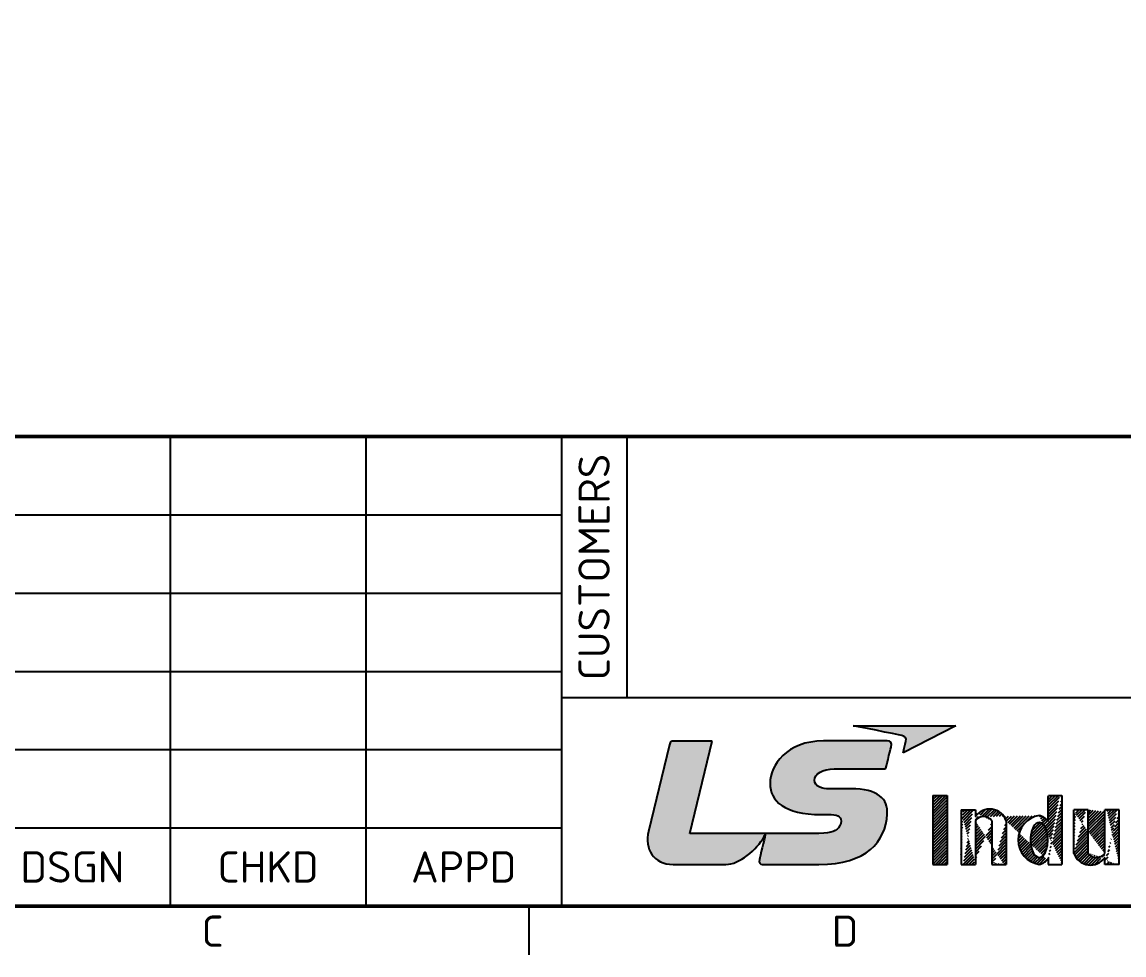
# Model space of a CAD drawing. Header units: millimetres. Extents: x 0 to 556, y 1 to 306.
# Drawn here: x 122.6 to 207.1, y 2.8 to 74.3 of the extents above; entities that cross this region are included whole.
import ezdxf
from ezdxf.enums import TextEntityAlignment as Align

# ---------------------------------------------------------------- set-up
doc = ezdxf.new("R2010")
doc.units = ezdxf.units.MM
for name, color, linetype in [('LSIS LOGO', 7, 'Continuous'), ('Sheet Line', 3, 'Continuous'), ('Sheet Text', 2, 'Continuous'), ('SYMS', 7, 'Continuous')]:
    doc.layers.add(name, color=color, linetype=linetype)
doc.layers.add('Sheet Out Line', color=2, linetype='Continuous', lineweight=50)
doc.styles.add('WD_IEC', font='ISOCP2.shx', dxfattribs={"width": 1.1, "height": 2.4, "bigfont": 'whgtxt.shx'})
pattern_1 = [(45, (-164, -6.5), (-0.1122532, 0.1122532), [])]

# ---------------------------------------------------------------- blocks, each defined once
blk = doc.blocks.new('LSLOGO')
at = {"linetype": 'Continuous'}
h = blk.add_hatch(color=1, dxfattribs=at)
edge = h.paths.add_edge_path()
edge.add_spline(control_points=[(22.375, 13.834), (22.375, 13.834), (30.245, 13.834), (30.245, 13.834), (30.245, 13.834), (26.198, 11.756), (26.198, 11.756), (26.198, 11.756), (26.36, 12.436), (26.408, 12.64), (26.46, 12.856), (26.391, 13.015), (26.088, 13.079), (25.786, 13.139), (22.375, 13.834), (22.375, 13.834)], knot_values=[0, 0, 0, 0, 0.2, 0.2, 0.2, 0.4, 0.4, 0.4, 0.6, 0.6, 0.6, 0.8, 0.8, 0.8, 1, 1, 1, 1], degree=3, periodic=0)
h = blk.add_hatch(color=5, dxfattribs=at)
edge = h.paths.add_edge_path()
edge.add_spline(control_points=[(20.472, 7.015), (21.093, 7.015), (21.438, 6.929), (21.446, 6.515), (21.451, 6.287), (21.295, 6.022), (21.129, 5.89), (20.749, 5.597), (20.414, 5.565), (18.634, 5.565), (18.634, 5.565), (9.845, 5.565), (9.845, 5.565), (9.845, 5.565), (11.543, 12.655), (11.543, 12.655), (11.543, 12.655), (8.609, 12.655), (8.609, 12.655), (8.411, 12.655), (8.336, 12.6), (8.277, 12.365), (8.277, 12.365), (6.668, 5.722), (6.668, 5.722), (6.365, 4.401), (7.047, 3.193), (8.569, 3.193), (10.091, 3.193), (11.307, 3.193), (12.601, 3.193), (13.621, 3.193), (14.986, 4.306), (15.541, 5.335), (15.571, 5.393), (15.591, 5.43), (15.614, 5.475), (15.614, 5.475), (15.614, 5.475), (15.614, 5.475), (15.614, 5.475), (15.624, 5.492), (15.63, 5.471), (15.63, 5.471), (15.63, 5.471), (15.63, 5.471), (15.541, 5.099), (15.232, 3.791), (15.182, 3.578), (15.118, 3.298), (15.263, 3.193), (15.397, 3.193), (15.397, 3.193), (18.685, 3.193), (19.734, 3.193), (23.409, 3.193), (24.849, 4.945), (24.975, 7.044), (25.046, 8.223), (24.295, 8.988), (22.184, 8.988), (22.184, 8.988), (21.139, 8.988), (20.56, 8.988), (19.985, 8.988), (19.394, 9.179), (19.394, 9.647), (19.394, 10.116), (20.036, 10.522), (20.906, 10.522), (20.906, 10.522), (24.857, 10.522), (24.857, 10.522), (24.857, 10.522), (25.203, 11.905), (25.27, 12.195), (25.357, 12.559), (25.245, 12.666), (24.979, 12.666), (24.979, 12.666), (20.099, 12.666), (20.099, 12.666), (17.263, 12.666), (15.992, 10.769), (15.992, 9.415), (15.992, 8.061), (17.084, 7.019), (19.896, 7.019), (19.896, 7.019), (20.472, 7.015), (20.472, 7.015)], knot_values=[0, 0, 0, 0, 0.033333, 0.033333, 0.033333, 0.066667, 0.066667, 0.066667, 0.1, 0.1, 0.1, 0.133333, 0.133333, 0.133333, 0.166667, 0.166667, 0.166667, 0.2, 0.2, 0.2, 0.233333, 0.233333, 0.233333, 0.266667, 0.266667, 0.266667, 0.3, 0.3, 0.3, 0.333333, 0.333333, 0.333333, 0.366667, 0.366667, 0.366667, 0.4, 0.4, 0.4, 0.433333, 0.433333, 0.433333, 0.466667, 0.466667, 0.466667, 0.5, 0.5, 0.5, 0.533333, 0.533333, 0.533333, 0.566667, 0.566667, 0.566667, 0.6, 0.6, 0.6, 0.633333, 0.633333, 0.633333, 0.666667, 0.666667, 0.666667, 0.7, 0.7, 0.7, 0.733333, 0.733333, 0.733333, 0.766667, 0.766667, 0.766667, 0.8, 0.8, 0.8, 0.833333, 0.833333, 0.833333, 0.866667, 0.866667, 0.866667, 0.9, 0.9, 0.9, 0.933333, 0.933333, 0.933333, 0.966667, 0.966667, 0.966667, 1, 1, 1, 1], degree=3, periodic=0)
h = blk.add_hatch(dxfattribs=at)
h.set_pattern_fill('ANSI31', color=256, scale=0.05, style=0)
h.set_pattern_definition(pattern_1)
h.paths.add_polyline_path([(37.289, 4.924), (37.295, 5.068), (37.289, 5.212), (37.278, 5.355), (37.257, 5.497), (37.228, 5.638), (37.19, 5.776), (37.143, 5.912), (37.082, 6.042), (37.006, 6.164), (36.912, 6.273), (36.798, 6.359), (36.661, 6.399), (36.52, 6.385), (36.394, 6.319), (36.288, 6.222), (36.205, 6.104), (36.138, 5.977), (36.083, 5.845), (36.039, 5.708), (36.005, 5.568), (35.981, 5.426), (35.967, 5.283), (35.959, 5.14), (35.959, 4.996), (35.967, 4.853), (35.981, 4.709), (36.005, 4.567), (36.039, 4.428), (36.083, 4.29), (36.138, 4.157), (36.205, 4.031), (36.288, 3.914), (36.394, 3.817), (36.52, 3.749), (36.661, 3.735), (36.798, 3.776), (36.912, 3.863), (37.006, 3.972), (37.082, 4.093), (37.143, 4.224), (37.19, 4.359), (37.228, 4.498), (37.257, 4.639), (37.278, 4.781)], flags=16)
edge = h.paths.add_edge_path()
edge.add_line((34.109, 3.341), (34.109, 3.196))
edge.add_line((34.109, 3.487), (34.109, 3.341))
edge.add_line((34.109, 3.632), (34.109, 3.487))
edge.add_line((34.109, 3.779), (34.109, 3.632))
edge.add_line((34.109, 3.924), (34.109, 3.779))
edge.add_line((34.109, 4.07), (34.109, 3.924))
edge.add_line((34.109, 4.215), (34.109, 4.07))
edge.add_line((34.109, 4.36), (34.109, 4.215))
edge.add_line((34.109, 4.506), (34.109, 4.36))
edge.add_line((34.109, 4.651), (34.109, 4.506))
edge.add_line((34.109, 4.798), (34.109, 4.651))
edge.add_line((34.109, 4.943), (34.109, 4.798))
edge.add_line((34.109, 5.089), (34.109, 4.943))
edge.add_line((34.109, 5.234), (34.109, 5.089))
edge.add_line((34.109, 5.38), (34.109, 5.234))
edge.add_line((34.109, 5.525), (34.109, 5.38))
edge.add_line((34.109, 5.672), (34.109, 5.525))
edge.add_line((34.109, 5.817), (34.109, 5.672))
edge.add_line((34.109, 5.963), (34.109, 5.817))
edge.add_line((34.109, 6.108), (34.109, 5.963))
edge.add_line((34.109, 6.255), (34.109, 6.108))
edge.add_line((34.109, 6.399), (34.109, 6.255))
edge.add_line((34.109, 6.544), (34.109, 6.399))
edge.add_line((33.002, 3.341), (33.002, 3.196))
edge.add_line((33.002, 3.487), (33.002, 3.341))
edge.add_line((33.002, 3.632), (33.002, 3.487))
edge.add_line((33.002, 3.779), (33.002, 3.632))
edge.add_line((33.002, 3.924), (33.002, 3.779))
edge.add_line((33.002, 4.07), (33.002, 3.924))
edge.add_line((33.002, 4.215), (33.002, 4.07))
edge.add_line((33.002, 4.36), (33.002, 4.215))
edge.add_line((33.002, 4.506), (33.002, 4.36))
edge.add_line((33.002, 4.651), (33.002, 4.506))
edge.add_line((33.002, 4.798), (33.002, 4.651))
edge.add_line((33.002, 4.943), (33.002, 4.798))
edge.add_line((33.002, 5.089), (33.002, 4.943))
edge.add_line((33.002, 5.234), (33.002, 5.089))
edge.add_line((33.002, 5.38), (33.002, 5.234))
edge.add_line((33.002, 5.525), (33.002, 5.38))
edge.add_line((33.002, 5.672), (33.002, 5.525))
edge.add_line((33.002, 5.817), (33.002, 5.672))
edge.add_line((33.002, 5.963), (33.002, 5.817))
edge.add_line((33.002, 6.108), (33.002, 5.963))
edge.add_line((33.002, 6.255), (33.002, 6.108))
edge.add_line((33.002, 6.399), (33.002, 6.255))
edge.add_line((33.002, 6.544), (33.002, 6.399))
edge.add_line((31.58, 3.196), (31.738, 3.196))
edge.add_line((31.423, 3.196), (31.58, 3.196))
edge.add_line((31.265, 3.196), (31.423, 3.196))
edge.add_line((31.107, 3.196), (31.265, 3.196))
edge.add_line((30.95, 3.196), (31.107, 3.196))
edge.add_line((30.793, 3.196), (30.95, 3.196))
edge.add_line((30.636, 3.196), (30.793, 3.196))
edge.add_line((31.58, 7.388), (31.738, 7.388))
edge.add_line((31.423, 7.388), (31.58, 7.388))
edge.add_line((31.265, 7.388), (31.423, 7.388))
edge.add_line((31.107, 7.388), (31.265, 7.388))
edge.add_line((30.95, 7.388), (31.107, 7.388))
edge.add_line((30.793, 7.388), (30.95, 7.388))
edge.add_line((30.636, 7.388), (30.793, 7.388))
edge.add_line((30.636, 3.34), (30.636, 3.196))
edge.add_line((30.636, 3.485), (30.636, 3.34))
edge.add_line((30.636, 3.63), (30.636, 3.485))
edge.add_line((30.636, 3.775), (30.636, 3.63))
edge.add_line((30.636, 3.918), (30.636, 3.775))
edge.add_line((30.636, 4.063), (30.636, 3.918))
edge.add_line((30.636, 4.208), (30.636, 4.063))
edge.add_line((30.636, 4.352), (30.636, 4.208))
edge.add_line((30.636, 4.497), (30.636, 4.352))
edge.add_line((30.636, 4.642), (30.636, 4.497))
edge.add_line((30.636, 4.785), (30.636, 4.642))
edge.add_line((30.636, 4.93), (30.636, 4.785))
edge.add_line((30.636, 5.075), (30.636, 4.93))
edge.add_line((30.636, 5.219), (30.636, 5.075))
edge.add_line((30.636, 5.364), (30.636, 5.219))
edge.add_line((30.636, 5.509), (30.636, 5.364))
edge.add_line((30.636, 5.654), (30.636, 5.509))
edge.add_line((30.636, 5.797), (30.636, 5.654))
edge.add_line((30.636, 5.942), (30.636, 5.797))
edge.add_line((30.636, 6.087), (30.636, 5.942))
edge.add_line((30.636, 6.231), (30.636, 6.087))
edge.add_line((30.636, 6.376), (30.636, 6.231))
edge.add_line((30.636, 6.521), (30.636, 6.376))
edge.add_line((30.636, 6.665), (30.636, 6.521))
edge.add_line((30.636, 6.809), (30.636, 6.665))
edge.add_line((30.636, 6.954), (30.636, 6.809))
edge.add_line((30.636, 7.099), (30.636, 6.954))
edge.add_line((30.636, 7.243), (30.636, 7.099))
edge.add_line((30.636, 7.388), (30.636, 7.243))
edge.add_line((31.738, 3.341), (31.738, 3.196))
edge.add_line((31.738, 3.487), (31.738, 3.341))
edge.add_line((31.738, 3.632), (31.738, 3.487))
edge.add_line((31.738, 3.779), (31.738, 3.632))
edge.add_line((31.738, 3.924), (31.738, 3.779))
edge.add_line((31.738, 4.07), (31.738, 3.924))
edge.add_line((31.738, 4.215), (31.738, 4.07))
edge.add_line((31.738, 4.36), (31.738, 4.215))
edge.add_line((31.738, 4.506), (31.738, 4.36))
edge.add_line((31.738, 4.651), (31.738, 4.506))
edge.add_line((31.738, 4.798), (31.738, 4.651))
edge.add_line((31.738, 4.943), (31.738, 4.798))
edge.add_line((31.738, 5.089), (31.738, 4.943))
edge.add_line((31.738, 5.234), (31.738, 5.089))
edge.add_line((31.738, 5.38), (31.738, 5.234))
edge.add_line((31.738, 5.525), (31.738, 5.38))
edge.add_line((31.738, 5.672), (31.738, 5.525))
edge.add_line((31.738, 5.817), (31.738, 5.672))
edge.add_line((31.738, 5.963), (31.738, 5.817))
edge.add_line((31.738, 6.108), (31.738, 5.963))
edge.add_line((31.738, 6.255), (31.738, 6.108))
edge.add_line((31.738, 6.399), (31.738, 6.255))
edge.add_line((31.738, 6.544), (31.738, 6.399))
edge.add_line((31.738, 7.034), (31.738, 6.858))
edge.add_line((31.738, 7.212), (31.738, 7.034))
edge.add_line((31.738, 7.388), (31.738, 7.212))
edge.add_arc((32.37, 6.084), 0.782, 36.13342, 143.86611)
edge.add_line((33.95, 3.196), (34.109, 3.196))
edge.add_line((33.793, 3.196), (33.95, 3.196))
edge.add_line((33.635, 3.196), (33.793, 3.196))
edge.add_line((33.476, 3.196), (33.635, 3.196))
edge.add_line((33.318, 3.196), (33.476, 3.196))
edge.add_line((33.159, 3.196), (33.318, 3.196))
edge.add_line((33.002, 3.196), (33.159, 3.196))
edge.add_arc((32.843, 6.093), 1.344, 19.65616, 145.30656)
edge.add_arc((36.915, 5.068), 1.894, 98.79709, 261.20291)
edge.add_line((38.212, 3.196), (38.36, 3.196))
edge.add_line((38.064, 3.196), (38.212, 3.196))
edge.add_line((37.917, 3.196), (38.064, 3.196))
edge.add_line((37.769, 3.196), (37.917, 3.196))
edge.add_line((37.621, 3.196), (37.769, 3.196))
edge.add_line((37.473, 3.196), (37.621, 3.196))
edge.add_line((37.325, 3.196), (37.473, 3.196))
edge.add_arc((36.442, 4.232), 1.052, 280.05994, 327.07159)
edge.add_line((38.215, 8.491), (38.36, 8.491))
edge.add_line((38.069, 8.491), (38.215, 8.491))
edge.add_line((37.924, 8.491), (38.069, 8.491))
edge.add_line((37.779, 8.491), (37.924, 8.491))
edge.add_line((37.634, 8.491), (37.779, 8.491))
edge.add_line((37.489, 8.491), (37.634, 8.491))
edge.add_line((37.342, 8.491), (37.489, 8.491))
edge.add_line((37.325, 8.363), (37.342, 8.491))
edge.add_line((37.325, 8.218), (37.325, 8.363))
edge.add_line((37.325, 8.073), (37.325, 8.218))
edge.add_line((37.325, 7.928), (37.325, 8.073))
edge.add_line((37.325, 7.783), (37.325, 7.928))
edge.add_line((37.325, 7.637), (37.325, 7.783))
edge.add_line((37.325, 7.492), (37.325, 7.637))
edge.add_line((37.325, 7.347), (37.325, 7.492))
edge.add_line((37.325, 7.202), (37.325, 7.347))
edge.add_line((37.325, 7.057), (37.325, 7.202))
edge.add_line((37.325, 6.91), (37.325, 7.057))
edge.add_line((37.325, 6.765), (37.325, 6.91))
edge.add_line((37.325, 6.62), (37.325, 6.765))
edge.add_line((37.325, 6.475), (37.325, 6.62))
edge.add_arc((36.442, 5.903), 1.052, 32.92818, 79.93982)
edge.add_line((38.36, 3.338), (38.36, 3.196))
edge.add_line((38.36, 3.482), (38.36, 3.338))
edge.add_line((38.36, 3.625), (38.36, 3.482))
edge.add_line((38.36, 3.768), (38.36, 3.625))
edge.add_line((38.36, 3.911), (38.36, 3.768))
edge.add_line((38.36, 4.055), (38.36, 3.911))
edge.add_line((38.36, 4.197), (38.36, 4.055))
edge.add_line((38.36, 4.34), (38.36, 4.197))
edge.add_line((38.36, 4.484), (38.36, 4.34))
edge.add_line((38.36, 4.627), (38.36, 4.484))
edge.add_line((38.36, 4.77), (38.36, 4.627))
edge.add_line((38.36, 4.913), (38.36, 4.77))
edge.add_line((38.36, 5.055), (38.36, 4.913))
edge.add_line((38.36, 5.199), (38.36, 5.055))
edge.add_line((38.36, 5.342), (38.36, 5.199))
edge.add_line((38.36, 5.486), (38.36, 5.342))
edge.add_line((38.36, 5.628), (38.36, 5.486))
edge.add_line((38.36, 5.772), (38.36, 5.628))
edge.add_line((38.36, 5.914), (38.36, 5.772))
edge.add_line((38.36, 6.057), (38.36, 5.914))
edge.add_line((38.36, 6.201), (38.36, 6.057))
edge.add_line((38.36, 6.345), (38.36, 6.201))
edge.add_line((38.36, 6.487), (38.36, 6.345))
edge.add_line((38.36, 6.63), (38.36, 6.487))
edge.add_line((38.36, 6.774), (38.36, 6.63))
edge.add_line((38.36, 6.916), (38.36, 6.774))
edge.add_line((38.36, 7.06), (38.36, 6.916))
edge.add_line((38.36, 7.203), (38.36, 7.06))
edge.add_line((38.36, 7.345), (38.36, 7.203))
edge.add_line((38.36, 7.489), (38.36, 7.345))
edge.add_line((38.36, 7.632), (38.36, 7.489))
edge.add_line((38.36, 7.775), (38.36, 7.632))
edge.add_line((38.36, 7.918), (38.36, 7.775))
edge.add_line((38.36, 8.062), (38.36, 7.918))
edge.add_line((38.36, 8.204), (38.36, 8.062))
edge.add_line((38.36, 8.347), (38.36, 8.204))
edge.add_line((38.36, 8.491), (38.36, 8.347))
edge.add_line((37.325, 3.351), (37.325, 3.196))
edge.add_line((37.325, 3.504), (37.325, 3.351))
edge.add_line((37.325, 3.659), (37.325, 3.504))
h = blk.add_hatch(dxfattribs=at)
h.set_pattern_fill('ANSI31', color=256, scale=0.05, style=0)
h.set_pattern_definition(pattern_1)
edge = h.paths.add_edge_path()
edge.add_line((40.397, 7.243), (40.397, 7.388))
edge.add_line((40.397, 7.096), (40.397, 7.243))
edge.add_line((40.397, 6.951), (40.397, 7.096))
edge.add_line((40.397, 6.805), (40.397, 6.951))
edge.add_line((40.397, 6.66), (40.397, 6.805))
edge.add_line((40.397, 6.513), (40.397, 6.66))
edge.add_line((40.397, 6.369), (40.397, 6.513))
edge.add_line((40.397, 6.222), (40.397, 6.369))
edge.add_line((40.397, 6.077), (40.397, 6.222))
edge.add_line((40.397, 5.931), (40.397, 6.077))
edge.add_line((40.397, 5.786), (40.397, 5.931))
edge.add_line((40.397, 5.639), (40.397, 5.786))
edge.add_line((40.397, 5.494), (40.397, 5.639))
edge.add_line((40.397, 5.348), (40.397, 5.494))
edge.add_line((40.397, 5.203), (40.397, 5.348))
edge.add_line((40.397, 5.058), (40.397, 5.203))
edge.add_line((40.397, 4.912), (40.397, 5.058))
edge.add_line((40.397, 4.765), (40.397, 4.912))
edge.add_line((40.397, 4.62), (40.397, 4.765))
edge.add_line((40.397, 4.475), (40.397, 4.62))
edge.add_line((40.397, 4.329), (40.397, 4.475))
edge.add_line((40.397, 4.184), (40.397, 4.329))
edge.add_line((40.397, 4.038), (40.397, 4.184))
edge.add_line((41.659, 7.243), (41.659, 7.388))
edge.add_line((41.659, 7.096), (41.659, 7.243))
edge.add_line((41.659, 6.951), (41.659, 7.096))
edge.add_line((41.659, 6.805), (41.659, 6.951))
edge.add_line((41.659, 6.66), (41.659, 6.805))
edge.add_line((41.659, 6.513), (41.659, 6.66))
edge.add_line((41.659, 6.369), (41.659, 6.513))
edge.add_line((41.659, 6.222), (41.659, 6.369))
edge.add_line((41.659, 6.077), (41.659, 6.222))
edge.add_line((41.659, 5.931), (41.659, 6.077))
edge.add_line((41.659, 5.786), (41.659, 5.931))
edge.add_line((41.659, 5.639), (41.659, 5.786))
edge.add_line((41.659, 5.494), (41.659, 5.639))
edge.add_line((41.659, 5.348), (41.659, 5.494))
edge.add_line((41.659, 5.203), (41.659, 5.348))
edge.add_line((41.659, 5.058), (41.659, 5.203))
edge.add_line((41.659, 4.912), (41.659, 5.058))
edge.add_line((41.659, 4.765), (41.659, 4.912))
edge.add_line((41.659, 4.62), (41.659, 4.765))
edge.add_line((41.659, 4.475), (41.659, 4.62))
edge.add_line((41.659, 4.329), (41.659, 4.475))
edge.add_line((41.659, 4.184), (41.659, 4.329))
edge.add_line((41.659, 4.038), (41.659, 4.184))
edge.add_line((41.659, 3.549), (41.659, 3.725))
edge.add_line((41.659, 3.372), (41.659, 3.549))
edge.add_line((41.659, 3.196), (41.659, 3.372))
edge.add_line((42.763, 7.243), (42.763, 7.388))
edge.add_line((42.763, 7.099), (42.763, 7.243))
edge.add_line((42.763, 6.954), (42.763, 7.099))
edge.add_line((42.763, 6.809), (42.763, 6.954))
edge.add_line((42.763, 6.665), (42.763, 6.809))
edge.add_line((42.763, 6.521), (42.763, 6.665))
edge.add_line((42.763, 6.376), (42.763, 6.521))
edge.add_line((42.763, 6.231), (42.763, 6.376))
edge.add_line((42.763, 6.087), (42.763, 6.231))
edge.add_line((42.763, 5.942), (42.763, 6.087))
edge.add_line((42.763, 5.797), (42.763, 5.942))
edge.add_line((42.763, 5.654), (42.763, 5.797))
edge.add_line((42.763, 5.509), (42.763, 5.654))
edge.add_line((42.763, 5.364), (42.763, 5.509))
edge.add_line((42.763, 5.219), (42.763, 5.364))
edge.add_line((42.763, 5.075), (42.763, 5.219))
edge.add_line((42.763, 4.93), (42.763, 5.075))
edge.add_line((42.763, 4.785), (42.763, 4.93))
edge.add_line((42.763, 4.642), (42.763, 4.785))
edge.add_line((42.763, 4.497), (42.763, 4.642))
edge.add_line((42.763, 4.352), (42.763, 4.497))
edge.add_line((42.763, 4.208), (42.763, 4.352))
edge.add_line((42.763, 4.063), (42.763, 4.208))
edge.add_line((42.763, 3.918), (42.763, 4.063))
edge.add_line((42.763, 3.775), (42.763, 3.918))
edge.add_line((42.763, 3.63), (42.763, 3.775))
edge.add_line((42.763, 3.485), (42.763, 3.63))
edge.add_line((42.763, 3.34), (42.763, 3.485))
edge.add_line((42.763, 3.196), (42.763, 3.34))
edge.add_line((41.817, 7.388), (41.659, 7.388))
edge.add_line((41.974, 7.388), (41.817, 7.388))
edge.add_line((42.132, 7.388), (41.974, 7.388))
edge.add_line((42.29, 7.388), (42.132, 7.388))
edge.add_line((42.447, 7.388), (42.29, 7.388))
edge.add_line((42.605, 7.388), (42.447, 7.388))
edge.add_line((42.763, 7.388), (42.605, 7.388))
edge.add_line((41.817, 3.196), (41.659, 3.196))
edge.add_line((41.974, 3.196), (41.817, 3.196))
edge.add_line((42.132, 3.196), (41.974, 3.196))
edge.add_line((42.29, 3.196), (42.132, 3.196))
edge.add_line((42.447, 3.196), (42.29, 3.196))
edge.add_line((42.605, 3.196), (42.447, 3.196))
edge.add_line((42.763, 3.196), (42.605, 3.196))
edge.add_arc((41.028, 4.499), 0.782, 216.13343, 323.86612)
edge.add_line((39.289, 7.243), (39.289, 7.388))
edge.add_line((39.289, 7.096), (39.289, 7.243))
edge.add_line((39.289, 6.951), (39.289, 7.096))
edge.add_line((39.289, 6.805), (39.289, 6.951))
edge.add_line((39.289, 6.66), (39.289, 6.805))
edge.add_line((39.289, 6.513), (39.289, 6.66))
edge.add_line((39.289, 6.369), (39.289, 6.513))
edge.add_line((39.289, 6.222), (39.289, 6.369))
edge.add_line((39.289, 6.077), (39.289, 6.222))
edge.add_line((39.289, 5.931), (39.289, 6.077))
edge.add_line((39.289, 5.786), (39.289, 5.931))
edge.add_line((39.289, 5.639), (39.289, 5.786))
edge.add_line((39.289, 5.494), (39.289, 5.639))
edge.add_line((39.289, 5.348), (39.289, 5.494))
edge.add_line((39.289, 5.203), (39.289, 5.348))
edge.add_line((39.289, 5.058), (39.289, 5.203))
edge.add_line((39.289, 4.912), (39.289, 5.058))
edge.add_line((39.289, 4.765), (39.289, 4.912))
edge.add_line((39.289, 4.62), (39.289, 4.765))
edge.add_line((39.289, 4.475), (39.289, 4.62))
edge.add_line((39.289, 4.329), (39.289, 4.475))
edge.add_line((39.289, 4.184), (39.289, 4.329))
edge.add_line((39.289, 4.038), (39.289, 4.184))
edge.add_line((39.448, 7.388), (39.289, 7.388))
edge.add_line((39.606, 7.388), (39.448, 7.388))
edge.add_line((39.763, 7.388), (39.606, 7.388))
edge.add_line((39.921, 7.388), (39.763, 7.388))
edge.add_line((40.08, 7.388), (39.921, 7.388))
edge.add_line((40.238, 7.388), (40.08, 7.388))
edge.add_line((40.397, 7.388), (40.238, 7.388))
edge.add_arc((40.555, 4.49), 1.344, 199.65623, 325.30663)
for p, q in [((28.47, 8.385), (28.576, 8.491)), ((28.47, 8.161), (28.8, 8.491)), ((28.47, 7.936), (29.025, 8.491)), ((28.47, 7.712), (29.249, 8.491)), ((28.47, 7.487), (29.474, 8.491)), ((28.47, 7.263), (29.572, 8.365)), ((28.47, 7.038), (29.572, 8.14)), ((28.47, 6.814), (29.572, 7.916)), ((28.47, 6.589), (29.572, 7.691)), ((28.47, 6.365), (29.572, 7.467)), ((28.47, 6.14), (29.572, 7.242)), ((28.47, 5.916), (29.572, 7.018)), ((28.47, 5.691), (29.572, 6.793)), ((39.448, 7.388), (39.289, 7.388)), ((39.289, 7.243), (39.289, 7.388)), ((39.289, 7.096), (39.289, 7.243)), ((39.289, 6.951), (39.289, 7.096)), ((39.289, 6.805), (39.289, 6.951)), ((39.289, 6.66), (39.289, 6.805)), ((39.606, 7.388), (39.448, 7.388)), ((39.763, 7.388), (39.606, 7.388)), ((39.921, 7.388), (39.763, 7.388)), ((40.08, 7.388), (39.921, 7.388)), ((40.238, 7.388), (40.08, 7.388)), ((40.397, 7.388), (40.238, 7.388)), ((40.397, 7.243), (40.397, 7.388)), ((40.397, 7.096), (40.397, 7.243)), ((40.397, 6.951), (40.397, 7.096)), ((40.397, 6.805), (40.397, 6.951)), ((40.397, 6.66), (40.397, 6.805)), ((41.817, 7.388), (41.659, 7.388)), ((41.659, 7.243), (41.659, 7.388)), ((41.659, 7.096), (41.659, 7.243)), ((41.659, 6.951), (41.659, 7.096)), ((41.659, 6.805), (41.659, 6.951)), ((41.659, 6.66), (41.659, 6.805)), ((41.974, 7.388), (41.817, 7.388)), ((42.132, 7.388), (41.974, 7.388)), ((42.29, 7.388), (42.132, 7.388)), ((42.447, 7.388), (42.29, 7.388)), ((42.605, 7.388), (42.447, 7.388)), ((42.763, 7.388), (42.605, 7.388)), ((42.763, 7.243), (42.763, 7.388)), ((42.763, 7.099), (42.763, 7.243)), ((42.763, 6.954), (42.763, 7.099)), ((42.763, 6.809), (42.763, 6.954)), ((42.763, 6.665), (42.763, 6.809)), ((28.47, 5.467), (29.572, 6.569)), ((28.47, 5.242), (29.572, 6.344)), ((28.47, 5.018), (29.572, 6.12)), ((39.289, 6.513), (39.289, 6.66)), ((39.289, 6.369), (39.289, 6.513)), ((39.289, 6.222), (39.289, 6.369)), ((39.289, 6.077), (39.289, 6.222)), ((39.289, 5.931), (39.289, 6.077)), ((39.289, 5.786), (39.289, 5.931)), ((40.397, 6.513), (40.397, 6.66)), ((40.397, 6.369), (40.397, 6.513)), ((40.397, 6.222), (40.397, 6.369)), ((40.397, 6.077), (40.397, 6.222)), ((40.397, 5.931), (40.397, 6.077)), ((40.397, 5.786), (40.397, 5.931)), ((41.659, 6.513), (41.659, 6.66)), ((41.659, 6.369), (41.659, 6.513)), ((41.659, 6.222), (41.659, 6.369)), ((41.659, 6.077), (41.659, 6.222)), ((41.659, 5.931), (41.659, 6.077)), ((41.659, 5.786), (41.659, 5.931)), ((42.763, 6.521), (42.763, 6.665)), ((42.763, 6.376), (42.763, 6.521)), ((42.763, 6.231), (42.763, 6.376)), ((42.763, 6.087), (42.763, 6.231)), ((42.763, 5.942), (42.763, 6.087)), ((42.763, 5.797), (42.763, 5.942)), ((28.47, 4.793), (29.572, 5.895)), ((28.47, 4.569), (29.572, 5.671)), ((28.47, 4.344), (29.572, 5.446)), ((28.47, 4.12), (29.572, 5.222)), ((39.289, 5.639), (39.289, 5.786)), ((39.289, 5.494), (39.289, 5.639)), ((39.289, 5.348), (39.289, 5.494)), ((39.289, 5.203), (39.289, 5.348)), ((39.289, 5.058), (39.289, 5.203)), ((40.397, 5.639), (40.397, 5.786)), ((40.397, 5.494), (40.397, 5.639)), ((40.397, 5.348), (40.397, 5.494)), ((40.397, 5.203), (40.397, 5.348)), ((40.397, 5.058), (40.397, 5.203)), ((41.659, 5.639), (41.659, 5.786)), ((41.659, 5.494), (41.659, 5.639)), ((41.659, 5.348), (41.659, 5.494)), ((41.659, 5.203), (41.659, 5.348)), ((41.659, 5.058), (41.659, 5.203)), ((42.763, 5.654), (42.763, 5.797)), ((42.763, 5.509), (42.763, 5.654)), ((42.763, 5.364), (42.763, 5.509)), ((42.763, 5.219), (42.763, 5.364)), ((42.763, 5.075), (42.763, 5.219)), ((42.763, 4.93), (42.763, 5.075)), ((28.47, 3.895), (29.572, 4.997)), ((28.47, 3.67), (29.572, 4.773)), ((28.47, 3.446), (29.572, 4.548)), ((28.47, 3.221), (29.572, 4.324)), ((39.289, 4.912), (39.289, 5.058)), ((39.289, 4.765), (39.289, 4.912)), ((39.289, 4.62), (39.289, 4.765)), ((39.289, 4.475), (39.289, 4.62)), ((39.289, 4.329), (39.289, 4.475)), ((39.289, 4.184), (39.289, 4.329)), ((40.397, 4.912), (40.397, 5.058)), ((40.397, 4.765), (40.397, 4.912)), ((40.397, 4.62), (40.397, 4.765)), ((40.397, 4.475), (40.397, 4.62)), ((40.397, 4.329), (40.397, 4.475)), ((40.397, 4.184), (40.397, 4.329)), ((41.659, 4.912), (41.659, 5.058)), ((41.659, 4.765), (41.659, 4.912)), ((41.659, 4.62), (41.659, 4.765)), ((41.659, 4.475), (41.659, 4.62)), ((41.659, 4.329), (41.659, 4.475)), ((41.659, 4.184), (41.659, 4.329)), ((42.763, 4.785), (42.763, 4.93)), ((42.763, 4.642), (42.763, 4.785)), ((42.763, 4.497), (42.763, 4.642)), ((42.763, 4.352), (42.763, 4.497)), ((42.763, 4.208), (42.763, 4.352)), ((28.669, 3.196), (29.572, 4.099)), ((28.893, 3.196), (29.572, 3.875)), ((29.118, 3.196), (29.572, 3.65)), ((29.342, 3.196), (29.572, 3.426)), ((39.289, 4.038), (39.289, 4.184)), ((40.397, 4.038), (40.397, 4.184)), ((41.659, 4.038), (41.659, 4.184)), ((41.659, 3.549), (41.659, 3.725)), ((41.659, 3.372), (41.659, 3.549)), ((42.763, 4.063), (42.763, 4.208)), ((42.763, 3.918), (42.763, 4.063)), ((42.763, 3.775), (42.763, 3.918)), ((42.763, 3.63), (42.763, 3.775)), ((42.763, 3.485), (42.763, 3.63)), ((42.763, 3.34), (42.763, 3.485)), ((29.567, 3.196), (29.572, 3.201)), ((41.659, 3.196), (41.659, 3.372)), ((41.817, 3.196), (41.659, 3.196)), ((41.974, 3.196), (41.817, 3.196)), ((42.132, 3.196), (41.974, 3.196)), ((42.29, 3.196), (42.132, 3.196)), ((42.447, 3.196), (42.29, 3.196)), ((42.605, 3.196), (42.447, 3.196)), ((42.763, 3.196), (42.605, 3.196)), ((42.763, 3.196), (42.763, 3.34))]:
    blk.add_line(p, q, dxfattribs=at)
at = {"color": 7, "linetype": 'Continuous'}
for p, q in [((28.47, 8.491), (28.47, 8.347)), ((28.47, 8.491), (28.627, 8.491)), ((28.627, 8.491), (28.785, 8.491)), ((28.785, 8.491), (28.943, 8.491)), ((28.943, 8.491), (29.1, 8.491)), ((29.1, 8.491), (29.258, 8.491)), ((29.258, 8.491), (29.414, 8.491)), ((29.414, 8.491), (29.572, 8.491)), ((29.572, 8.491), (29.572, 8.347)), ((37.325, 8.363), (37.342, 8.491)), ((37.342, 8.491), (37.489, 8.491)), ((37.489, 8.491), (37.634, 8.491)), ((37.634, 8.491), (37.779, 8.491)), ((37.779, 8.491), (37.924, 8.491)), ((37.924, 8.491), (38.069, 8.491)), ((38.069, 8.491), (38.215, 8.491)), ((38.215, 8.491), (38.36, 8.491)), ((38.36, 8.491), (38.36, 8.347)), ((28.47, 8.347), (28.47, 8.204)), ((28.47, 8.204), (28.47, 8.062)), ((28.47, 8.062), (28.47, 7.918)), ((28.47, 7.918), (28.47, 7.775)), ((28.47, 7.775), (28.47, 7.632)), ((28.47, 7.632), (28.47, 7.489)), ((29.572, 8.347), (29.572, 8.204)), ((29.572, 8.204), (29.572, 8.062)), ((29.572, 8.062), (29.572, 7.918)), ((29.572, 7.918), (29.572, 7.775)), ((29.572, 7.775), (29.572, 7.632)), ((29.572, 7.632), (29.572, 7.489)), ((37.325, 8.218), (37.325, 8.363)), ((37.325, 8.073), (37.325, 8.218)), ((37.325, 7.928), (37.325, 8.073)), ((37.325, 7.783), (37.325, 7.928)), ((37.325, 7.637), (37.325, 7.783)), ((37.325, 7.492), (37.325, 7.637)), ((38.36, 8.347), (38.36, 8.204)), ((38.36, 8.204), (38.36, 8.062)), ((38.36, 8.062), (38.36, 7.918)), ((38.36, 7.918), (38.36, 7.775)), ((38.36, 7.775), (38.36, 7.632)), ((38.36, 7.632), (38.36, 7.489)), ((28.47, 7.489), (28.47, 7.345)), ((28.47, 7.345), (28.47, 7.203)), ((28.47, 7.203), (28.47, 7.06)), ((28.47, 7.06), (28.47, 6.916)), ((28.47, 6.916), (28.47, 6.774)), ((28.47, 6.774), (28.47, 6.63)), ((29.572, 7.489), (29.572, 7.345)), ((29.572, 7.345), (29.572, 7.203)), ((29.572, 7.203), (29.572, 7.06)), ((29.572, 7.06), (29.572, 6.916)), ((29.572, 6.916), (29.572, 6.774)), ((29.572, 6.774), (29.572, 6.63)), ((30.636, 7.388), (30.636, 7.243)), ((30.636, 7.388), (30.793, 7.388)), ((30.636, 7.243), (30.636, 7.099)), ((30.636, 7.099), (30.636, 6.954)), ((30.636, 6.954), (30.636, 6.809)), ((30.636, 6.809), (30.636, 6.665)), ((30.793, 7.388), (30.95, 7.388)), ((30.95, 7.388), (31.107, 7.388)), ((31.107, 7.388), (31.265, 7.388)), ((31.265, 7.388), (31.423, 7.388)), ((31.423, 7.388), (31.58, 7.388)), ((31.58, 7.388), (31.738, 7.388)), ((31.738, 7.388), (31.738, 7.212)), ((31.738, 7.212), (31.738, 7.034)), ((31.738, 7.034), (31.738, 6.858)), ((37.325, 7.347), (37.325, 7.492)), ((37.325, 7.202), (37.325, 7.347)), ((37.325, 7.057), (37.325, 7.202)), ((37.325, 6.91), (37.325, 7.057)), ((37.325, 6.765), (37.325, 6.91)), ((37.325, 6.62), (37.325, 6.765)), ((38.36, 7.489), (38.36, 7.345)), ((38.36, 7.345), (38.36, 7.203)), ((38.36, 7.203), (38.36, 7.06)), ((38.36, 7.06), (38.36, 6.916)), ((38.36, 6.916), (38.36, 6.774)), ((38.36, 6.774), (38.36, 6.63)), ((28.47, 6.63), (28.47, 6.487)), ((28.47, 6.487), (28.47, 6.345)), ((28.47, 6.345), (28.47, 6.201)), ((28.47, 6.201), (28.47, 6.057)), ((28.47, 6.057), (28.47, 5.914)), ((29.572, 6.63), (29.572, 6.487)), ((29.572, 6.487), (29.572, 6.345)), ((29.572, 6.345), (29.572, 6.201)), ((29.572, 6.201), (29.572, 6.057)), ((29.572, 6.057), (29.572, 5.914)), ((30.636, 6.665), (30.636, 6.521)), ((30.636, 6.521), (30.636, 6.376)), ((30.636, 6.376), (30.636, 6.231)), ((30.636, 6.231), (30.636, 6.087)), ((30.636, 6.087), (30.636, 5.942)), ((30.636, 5.942), (30.636, 5.797)), ((31.738, 6.544), (31.738, 6.399)), ((31.738, 6.399), (31.738, 6.255)), ((31.738, 6.255), (31.738, 6.108)), ((31.738, 6.108), (31.738, 5.963)), ((31.738, 5.963), (31.738, 5.817)), ((33.002, 6.544), (33.002, 6.399)), ((33.002, 6.399), (33.002, 6.255)), ((33.002, 6.255), (33.002, 6.108)), ((33.002, 6.108), (33.002, 5.963)), ((33.002, 5.963), (33.002, 5.817)), ((34.109, 6.544), (34.109, 6.399)), ((34.109, 6.399), (34.109, 6.255)), ((34.109, 6.255), (34.109, 6.108)), ((34.109, 6.108), (34.109, 5.963)), ((34.109, 5.963), (34.109, 5.817)), ((36.138, 5.977), (36.083, 5.845)), ((36.205, 6.104), (36.138, 5.977)), ((36.288, 6.222), (36.205, 6.104)), ((36.394, 6.319), (36.288, 6.222)), ((36.52, 6.385), (36.394, 6.319)), ((36.661, 6.399), (36.52, 6.385)), ((36.798, 6.359), (36.661, 6.399)), ((36.912, 6.273), (36.798, 6.359)), ((37.006, 6.164), (36.912, 6.273)), ((37.082, 6.042), (37.006, 6.164)), ((37.143, 5.912), (37.082, 6.042)), ((37.325, 6.475), (37.325, 6.62)), ((38.36, 6.63), (38.36, 6.487)), ((38.36, 6.487), (38.36, 6.345)), ((38.36, 6.345), (38.36, 6.201)), ((38.36, 6.201), (38.36, 6.057)), ((38.36, 6.057), (38.36, 5.914)), ((28.47, 5.914), (28.47, 5.772)), ((28.47, 5.772), (28.47, 5.628)), ((28.47, 5.628), (28.47, 5.486)), ((28.47, 5.486), (28.47, 5.342)), ((28.47, 5.342), (28.47, 5.199)), ((28.47, 5.199), (28.47, 5.055)), ((29.572, 5.914), (29.572, 5.772)), ((29.572, 5.772), (29.572, 5.628)), ((29.572, 5.628), (29.572, 5.486)), ((29.572, 5.486), (29.572, 5.342)), ((29.572, 5.342), (29.572, 5.199)), ((29.572, 5.199), (29.572, 5.055)), ((30.636, 5.797), (30.636, 5.654)), ((30.636, 5.654), (30.636, 5.509)), ((30.636, 5.509), (30.636, 5.364)), ((30.636, 5.364), (30.636, 5.219)), ((30.636, 5.219), (30.636, 5.075)), ((30.636, 5.075), (30.636, 4.93)), ((31.738, 5.817), (31.738, 5.672)), ((31.738, 5.672), (31.738, 5.525)), ((31.738, 5.525), (31.738, 5.38)), ((31.738, 5.38), (31.738, 5.234)), ((31.738, 5.234), (31.738, 5.089)), ((31.738, 5.089), (31.738, 4.943)), ((33.002, 5.817), (33.002, 5.672)), ((33.002, 5.672), (33.002, 5.525)), ((33.002, 5.525), (33.002, 5.38)), ((33.002, 5.38), (33.002, 5.234)), ((33.002, 5.234), (33.002, 5.089)), ((33.002, 5.089), (33.002, 4.943)), ((34.109, 5.817), (34.109, 5.672)), ((34.109, 5.672), (34.109, 5.525)), ((34.109, 5.525), (34.109, 5.38)), ((34.109, 5.38), (34.109, 5.234)), ((34.109, 5.234), (34.109, 5.089)), ((34.109, 5.089), (34.109, 4.943)), ((35.967, 5.283), (35.959, 5.14)), ((35.959, 5.14), (35.959, 4.996)), ((35.981, 5.426), (35.967, 5.283)), ((36.005, 5.568), (35.981, 5.426)), ((36.039, 5.708), (36.005, 5.568)), ((36.083, 5.845), (36.039, 5.708)), ((37.19, 5.776), (37.143, 5.912)), ((37.228, 5.638), (37.19, 5.776)), ((37.257, 5.497), (37.228, 5.638)), ((37.278, 5.355), (37.257, 5.497)), ((37.289, 5.212), (37.278, 5.355)), ((37.295, 5.068), (37.289, 5.212)), ((38.36, 5.914), (38.36, 5.772)), ((38.36, 5.772), (38.36, 5.628)), ((38.36, 5.628), (38.36, 5.486)), ((38.36, 5.486), (38.36, 5.342)), ((38.36, 5.342), (38.36, 5.199)), ((38.36, 5.199), (38.36, 5.055)), ((28.47, 5.055), (28.47, 4.913)), ((28.47, 4.913), (28.47, 4.77)), ((28.47, 4.77), (28.47, 4.627)), ((28.47, 4.627), (28.47, 4.484)), ((28.47, 4.484), (28.47, 4.34)), ((28.47, 4.34), (28.47, 4.197)), ((29.572, 5.055), (29.572, 4.913)), ((29.572, 4.913), (29.572, 4.77)), ((29.572, 4.77), (29.572, 4.627)), ((29.572, 4.627), (29.572, 4.484)), ((29.572, 4.484), (29.572, 4.34)), ((29.572, 4.34), (29.572, 4.197)), ((30.636, 4.93), (30.636, 4.785)), ((30.636, 4.785), (30.636, 4.642)), ((30.636, 4.642), (30.636, 4.497)), ((30.636, 4.497), (30.636, 4.352)), ((30.636, 4.352), (30.636, 4.208)), ((31.738, 4.943), (31.738, 4.798)), ((31.738, 4.798), (31.738, 4.651)), ((31.738, 4.651), (31.738, 4.506)), ((31.738, 4.506), (31.738, 4.36)), ((31.738, 4.36), (31.738, 4.215)), ((33.002, 4.943), (33.002, 4.798)), ((33.002, 4.798), (33.002, 4.651)), ((33.002, 4.651), (33.002, 4.506)), ((33.002, 4.506), (33.002, 4.36)), ((33.002, 4.36), (33.002, 4.215)), ((34.109, 4.943), (34.109, 4.798)), ((34.109, 4.798), (34.109, 4.651)), ((34.109, 4.651), (34.109, 4.506)), ((34.109, 4.506), (34.109, 4.36)), ((34.109, 4.36), (34.109, 4.215)), ((35.959, 4.996), (35.967, 4.853)), ((35.967, 4.853), (35.981, 4.709)), ((35.981, 4.709), (36.005, 4.567)), ((36.005, 4.567), (36.039, 4.428)), ((36.039, 4.428), (36.083, 4.29)), ((36.083, 4.29), (36.138, 4.157)), ((37.143, 4.224), (37.19, 4.359)), ((37.19, 4.359), (37.228, 4.498)), ((37.228, 4.498), (37.257, 4.639)), ((37.257, 4.639), (37.278, 4.781)), ((37.278, 4.781), (37.289, 4.924)), ((37.289, 4.924), (37.295, 5.068)), ((38.36, 5.055), (38.36, 4.913)), ((38.36, 4.913), (38.36, 4.77)), ((38.36, 4.77), (38.36, 4.627)), ((38.36, 4.627), (38.36, 4.484)), ((38.36, 4.484), (38.36, 4.34)), ((38.36, 4.34), (38.36, 4.197)), ((28.47, 4.197), (28.47, 4.055)), ((28.47, 4.055), (28.47, 3.911)), ((28.47, 3.911), (28.47, 3.768)), ((28.47, 3.768), (28.47, 3.625)), ((28.47, 3.625), (28.47, 3.482)), ((28.47, 3.482), (28.47, 3.338)), ((29.572, 4.197), (29.572, 4.055)), ((29.572, 4.055), (29.572, 3.911)), ((29.572, 3.911), (29.572, 3.768)), ((29.572, 3.768), (29.572, 3.625)), ((29.572, 3.625), (29.572, 3.482)), ((29.572, 3.482), (29.572, 3.338)), ((30.636, 4.208), (30.636, 4.063)), ((30.636, 4.063), (30.636, 3.918)), ((30.636, 3.918), (30.636, 3.775)), ((30.636, 3.775), (30.636, 3.63)), ((30.636, 3.63), (30.636, 3.485)), ((30.636, 3.485), (30.636, 3.34)), ((31.738, 4.215), (31.738, 4.07)), ((31.738, 4.07), (31.738, 3.924)), ((31.738, 3.924), (31.738, 3.779)), ((31.738, 3.779), (31.738, 3.632)), ((31.738, 3.632), (31.738, 3.487)), ((31.738, 3.487), (31.738, 3.341)), ((33.002, 4.215), (33.002, 4.07)), ((33.002, 4.07), (33.002, 3.924)), ((33.002, 3.924), (33.002, 3.779)), ((33.002, 3.779), (33.002, 3.632)), ((33.002, 3.632), (33.002, 3.487)), ((33.002, 3.487), (33.002, 3.341)), ((34.109, 4.215), (34.109, 4.07)), ((34.109, 4.07), (34.109, 3.924)), ((34.109, 3.924), (34.109, 3.779)), ((34.109, 3.779), (34.109, 3.632)), ((34.109, 3.632), (34.109, 3.487)), ((34.109, 3.487), (34.109, 3.341)), ((36.138, 4.157), (36.205, 4.031)), ((36.205, 4.031), (36.288, 3.914)), ((36.288, 3.914), (36.394, 3.817)), ((36.394, 3.817), (36.52, 3.749)), ((36.52, 3.749), (36.661, 3.735)), ((36.661, 3.735), (36.798, 3.776)), ((36.798, 3.776), (36.912, 3.863)), ((36.912, 3.863), (37.006, 3.972)), ((37.006, 3.972), (37.082, 4.093)), ((37.082, 4.093), (37.143, 4.224)), ((37.325, 3.659), (37.325, 3.504)), ((37.325, 3.504), (37.325, 3.351)), ((38.36, 4.197), (38.36, 4.055)), ((38.36, 4.055), (38.36, 3.911)), ((38.36, 3.911), (38.36, 3.768)), ((38.36, 3.768), (38.36, 3.625)), ((38.36, 3.625), (38.36, 3.482)), ((38.36, 3.482), (38.36, 3.338)), ((28.47, 3.338), (28.47, 3.196)), ((28.47, 3.196), (28.627, 3.196)), ((28.627, 3.196), (28.785, 3.196)), ((28.785, 3.196), (28.943, 3.196)), ((28.943, 3.196), (29.1, 3.196)), ((29.1, 3.196), (29.258, 3.196)), ((29.258, 3.196), (29.414, 3.196)), ((29.414, 3.196), (29.572, 3.196)), ((29.572, 3.338), (29.572, 3.196)), ((30.636, 3.34), (30.636, 3.196)), ((30.636, 3.196), (30.793, 3.196)), ((30.793, 3.196), (30.95, 3.196)), ((30.95, 3.196), (31.107, 3.196)), ((31.107, 3.196), (31.265, 3.196)), ((31.265, 3.196), (31.423, 3.196)), ((31.423, 3.196), (31.58, 3.196)), ((31.58, 3.196), (31.738, 3.196)), ((31.738, 3.341), (31.738, 3.196)), ((33.002, 3.341), (33.002, 3.196)), ((33.002, 3.196), (33.159, 3.196)), ((33.159, 3.196), (33.318, 3.196)), ((33.318, 3.196), (33.476, 3.196)), ((33.476, 3.196), (33.635, 3.196)), ((33.635, 3.196), (33.793, 3.196)), ((33.793, 3.196), (33.95, 3.196)), ((33.95, 3.196), (34.109, 3.196)), ((34.109, 3.341), (34.109, 3.196)), ((37.325, 3.351), (37.325, 3.196)), ((37.325, 3.196), (37.473, 3.196)), ((37.473, 3.196), (37.621, 3.196)), ((37.621, 3.196), (37.769, 3.196)), ((37.769, 3.196), (37.917, 3.196)), ((37.917, 3.196), (38.064, 3.196)), ((38.064, 3.196), (38.212, 3.196)), ((38.212, 3.196), (38.36, 3.196)), ((38.36, 3.338), (38.36, 3.196))]:
    blk.add_line(p, q, dxfattribs=at)
at = {"color": 3, "linetype": 'Continuous'}
blk.add_line((7.713, 3.346), (7.715, 3.349), dxfattribs=at)
at = {"color": 7, "linetype": 'Continuous'}
for centre, radius, start, end in [((32.843, 6.093), 1.344, 19.65616, 145.30656), ((32.37, 6.084), 0.782, 36.13342, 143.86611), ((36.915, 5.068), 1.894, 98.79709, 261.20291), ((36.442, 5.903), 1.052, 32.92818, 79.93982), ((36.442, 4.232), 1.052, 280.05994, 327.07159)]:
    blk.add_arc(centre, radius, start, end, dxfattribs=at)
at = {"linetype": 'Continuous'}
for centre, radius, start, end in [((40.555, 4.49), 1.344, 199.65623, 325.30663), ((41.028, 4.499), 0.782, 216.13343, 323.86612)]:
    blk.add_arc(centre, radius, start, end, dxfattribs=at)
at = {"color": 1, "linetype": 'Continuous'}
for points in [[(22.375, 13.834), (22.375, 13.834), (30.245, 13.834), (30.245, 13.834)], [(26.088, 13.079), (25.786, 13.139), (22.375, 13.834), (22.375, 13.834)], [(30.245, 13.834), (30.245, 13.834), (26.198, 11.756), (26.198, 11.756)], [(26.408, 12.64), (26.46, 12.856), (26.391, 13.015), (26.088, 13.079)], [(26.198, 11.756), (26.198, 11.756), (26.36, 12.436), (26.408, 12.64)]]:
    blk.add_open_spline(points, degree=3, dxfattribs=at)
at = {"color": 3, "linetype": 'Continuous'}
for points in [[(8.277, 12.365), (8.277, 12.365), (6.668, 5.722), (6.668, 5.722)], [(8.277, 12.365), (8.277, 12.365), (6.668, 5.722), (6.668, 5.722)], [(8.609, 12.655), (8.411, 12.655), (8.336, 12.6), (8.277, 12.365)], [(8.609, 12.655), (8.411, 12.655), (8.336, 12.6), (8.277, 12.365)], [(11.543, 12.655), (11.543, 12.655), (8.609, 12.655), (8.609, 12.655)], [(11.543, 12.655), (11.543, 12.655), (8.609, 12.655), (8.609, 12.655)], [(9.845, 5.565), (9.845, 5.565), (11.543, 12.655), (11.543, 12.655)], [(9.845, 5.565), (9.845, 5.565), (11.543, 12.655), (11.543, 12.655)], [(24.857, 10.522), (24.857, 10.522), (25.203, 11.905), (25.27, 12.195)], [(24.857, 10.522), (24.857, 10.522), (25.203, 11.905), (25.27, 12.195)], [(24.975, 7.044), (25.046, 8.223), (24.295, 8.988), (22.184, 8.988)], [(24.975, 7.044), (25.046, 8.223), (24.295, 8.988), (22.184, 8.988)], [(19.896, 7.019), (19.896, 7.019), (20.472, 7.015), (20.472, 7.015)], [(19.896, 7.019), (19.896, 7.019), (20.472, 7.015), (20.472, 7.015)], [(20.472, 7.015), (21.093, 7.015), (21.438, 6.929), (21.446, 6.515)], [(20.472, 7.015), (21.093, 7.015), (21.438, 6.929), (21.446, 6.515)], [(21.446, 6.515), (21.451, 6.287), (21.295, 6.022), (21.129, 5.89)], [(21.446, 6.515), (21.451, 6.287), (21.295, 6.022), (21.129, 5.89)], [(18.634, 5.565), (18.634, 5.565), (9.845, 5.565), (9.845, 5.565)], [(18.634, 5.565), (18.634, 5.565), (9.845, 5.565), (9.845, 5.565)], [(15.63, 5.471), (15.541, 5.099), (15.232, 3.791), (15.182, 3.578)], [(15.63, 5.471), (15.541, 5.099), (15.232, 3.791), (15.182, 3.578)], [(15.541, 5.335), (15.571, 5.393), (15.591, 5.43), (15.614, 5.475)], [(15.541, 5.335), (15.571, 5.393), (15.591, 5.43), (15.614, 5.475)], [(15.614, 5.475), (15.614, 5.475), (15.624, 5.492), (15.63, 5.471)], [(15.614, 5.475), (15.614, 5.475), (15.624, 5.492), (15.63, 5.471)], [(15.614, 5.475), (15.614, 5.475), (15.614, 5.475), (15.614, 5.475)], [(15.614, 5.475), (15.614, 5.475), (15.614, 5.475), (15.614, 5.475)], [(15.63, 5.471), (15.63, 5.471), (15.63, 5.471), (15.63, 5.471)], [(15.63, 5.471), (15.63, 5.471), (15.63, 5.471), (15.63, 5.471)], [(21.129, 5.89), (20.749, 5.597), (20.414, 5.565), (18.634, 5.565)], [(21.129, 5.89), (20.749, 5.597), (20.414, 5.565), (18.634, 5.565)]]:
    blk.add_open_spline(points, degree=3, dxfattribs=at)
at = {"color": 5, "linetype": 'Continuous'}
for points in [[(8.277, 12.365), (8.277, 12.365), (6.668, 5.722), (6.668, 5.722)], [(8.609, 12.655), (8.411, 12.655), (8.336, 12.6), (8.277, 12.365)], [(11.543, 12.655), (11.543, 12.655), (8.609, 12.655), (8.609, 12.655)], [(9.845, 5.565), (9.845, 5.565), (11.543, 12.655), (11.543, 12.655)], [(24.857, 10.522), (24.857, 10.522), (25.203, 11.905), (25.27, 12.195)], [(24.975, 7.044), (25.046, 8.223), (24.295, 8.988), (22.184, 8.988)], [(19.896, 7.019), (19.896, 7.019), (20.472, 7.015), (20.472, 7.015)], [(20.472, 7.015), (21.093, 7.015), (21.438, 6.929), (21.446, 6.515)], [(21.446, 6.515), (21.451, 6.287), (21.295, 6.022), (21.129, 5.89)], [(18.634, 5.565), (18.634, 5.565), (9.845, 5.565), (9.845, 5.565)], [(15.63, 5.471), (15.541, 5.099), (15.232, 3.791), (15.182, 3.578)], [(15.541, 5.335), (15.571, 5.393), (15.591, 5.43), (15.614, 5.475)], [(15.614, 5.475), (15.614, 5.475), (15.624, 5.492), (15.63, 5.471)], [(15.614, 5.475), (15.614, 5.475), (15.614, 5.475), (15.614, 5.475)], [(15.63, 5.471), (15.63, 5.471), (15.63, 5.471), (15.63, 5.471)], [(21.129, 5.89), (20.749, 5.597), (20.414, 5.565), (18.634, 5.565)]]:
    blk.add_open_spline(points, degree=3, dxfattribs=at)
at = {"color": 3, "linetype": 'Continuous'}
for points, knots in [([(25.27, 12.195), (25.357, 12.559), (25.245, 12.666), (24.979, 12.666), (24.979, 12.666), (20.099, 12.666), (20.099, 12.666), (17.263, 12.666), (15.992, 10.769), (15.992, 9.415), (15.992, 8.061), (17.084, 7.019), (19.896, 7.019)], [0.8333333, 0.8333333, 0.8333333, 0.8333333, 0.8666667, 0.8666667, 0.8666667, 0.9, 0.9, 0.9, 0.9333333, 0.9333333, 0.9333333, 0.9666667, 0.9666667, 0.9666667, 0.9666667]), ([(25.27, 12.195), (25.357, 12.559), (25.245, 12.666), (24.979, 12.666), (24.979, 12.666), (20.099, 12.666), (20.099, 12.666), (17.263, 12.666), (15.992, 10.769), (15.992, 9.415), (15.992, 8.061), (17.084, 7.019), (19.896, 7.019)], [0.8333333, 0.8333333, 0.8333333, 0.8333333, 0.8666667, 0.8666667, 0.8666667, 0.9, 0.9, 0.9, 0.9333333, 0.9333333, 0.9333333, 0.9666667, 0.9666667, 0.9666667, 0.9666667]), ([(22.184, 8.988), (22.184, 8.988), (21.139, 8.988), (20.56, 8.988), (19.985, 8.988), (19.394, 9.179), (19.394, 9.647), (19.394, 10.116), (20.036, 10.522), (20.906, 10.522), (20.906, 10.522), (24.857, 10.522), (24.857, 10.522)], [0.6666667, 0.6666667, 0.6666667, 0.6666667, 0.7, 0.7, 0.7, 0.7333333, 0.7333333, 0.7333333, 0.7666667, 0.7666667, 0.7666667, 0.8, 0.8, 0.8, 0.8]), ([(22.184, 8.988), (22.184, 8.988), (21.139, 8.988), (20.56, 8.988), (19.985, 8.988), (19.394, 9.179), (19.394, 9.647), (19.394, 10.116), (20.036, 10.522), (20.906, 10.522), (20.906, 10.522), (24.857, 10.522), (24.857, 10.522)], [0.6666667, 0.6666667, 0.6666667, 0.6666667, 0.7, 0.7, 0.7, 0.7333333, 0.7333333, 0.7333333, 0.7666667, 0.7666667, 0.7666667, 0.8, 0.8, 0.8, 0.8]), ([(15.182, 3.578), (15.118, 3.298), (15.263, 3.193), (15.397, 3.193), (15.397, 3.193), (18.685, 3.193), (19.734, 3.193), (23.409, 3.193), (24.849, 4.945), (24.975, 7.044)], [0.53333333, 0.53333333, 0.53333333, 0.53333333, 0.56666667, 0.56666667, 0.56666667, 0.6, 0.6, 0.6, 0.63333333, 0.63333333, 0.63333333, 0.63333333]), ([(15.182, 3.578), (15.118, 3.298), (15.263, 3.193), (15.397, 3.193), (15.397, 3.193), (18.685, 3.193), (19.734, 3.193), (23.409, 3.193), (24.849, 4.945), (24.975, 7.044)], [0.53333333, 0.53333333, 0.53333333, 0.53333333, 0.56666667, 0.56666667, 0.56666667, 0.6, 0.6, 0.6, 0.63333333, 0.63333333, 0.63333333, 0.63333333]), ([(6.668, 5.722), (6.365, 4.401), (7.047, 3.193), (8.569, 3.193), (10.091, 3.193), (11.307, 3.193), (12.601, 3.193), (13.621, 3.193), (14.986, 4.306), (15.541, 5.335)], [0.2666667, 0.2666667, 0.2666667, 0.2666667, 0.3, 0.3, 0.3, 0.3333333, 0.3333333, 0.3333333, 0.3666667, 0.3666667, 0.3666667, 0.3666667]), ([(6.668, 5.722), (6.365, 4.401), (7.047, 3.193), (8.569, 3.193), (10.091, 3.193), (11.307, 3.193), (12.601, 3.193), (13.621, 3.193), (14.986, 4.306), (15.541, 5.335)], [0.2666667, 0.2666667, 0.2666667, 0.2666667, 0.3, 0.3, 0.3, 0.3333333, 0.3333333, 0.3333333, 0.3666667, 0.3666667, 0.3666667, 0.3666667])]:
    blk.add_open_spline(points, degree=3, knots=knots, dxfattribs=at)
at = {"color": 5, "linetype": 'Continuous'}
for points, knots in [([(25.27, 12.195), (25.357, 12.559), (25.245, 12.666), (24.979, 12.666), (24.979, 12.666), (20.099, 12.666), (20.099, 12.666), (17.263, 12.666), (15.992, 10.769), (15.992, 9.415), (15.992, 8.061), (17.084, 7.019), (19.896, 7.019)], [0.8333333, 0.8333333, 0.8333333, 0.8333333, 0.8666667, 0.8666667, 0.8666667, 0.9, 0.9, 0.9, 0.9333333, 0.9333333, 0.9333333, 0.9666667, 0.9666667, 0.9666667, 0.9666667]), ([(22.184, 8.988), (22.184, 8.988), (21.139, 8.988), (20.56, 8.988), (19.985, 8.988), (19.394, 9.179), (19.394, 9.647), (19.394, 10.116), (20.036, 10.522), (20.906, 10.522), (20.906, 10.522), (24.857, 10.522), (24.857, 10.522)], [0.6666667, 0.6666667, 0.6666667, 0.6666667, 0.7, 0.7, 0.7, 0.7333333, 0.7333333, 0.7333333, 0.7666667, 0.7666667, 0.7666667, 0.8, 0.8, 0.8, 0.8]), ([(15.182, 3.578), (15.118, 3.298), (15.263, 3.193), (15.397, 3.193), (15.397, 3.193), (18.685, 3.193), (19.734, 3.193), (23.409, 3.193), (24.849, 4.945), (24.975, 7.044)], [0.53333333, 0.53333333, 0.53333333, 0.53333333, 0.56666667, 0.56666667, 0.56666667, 0.6, 0.6, 0.6, 0.63333333, 0.63333333, 0.63333333, 0.63333333]), ([(6.668, 5.722), (6.365, 4.401), (7.047, 3.193), (8.569, 3.193), (10.091, 3.193), (11.307, 3.193), (12.601, 3.193), (13.621, 3.193), (14.986, 4.306), (15.541, 5.335)], [0.2666667, 0.2666667, 0.2666667, 0.2666667, 0.3, 0.3, 0.3, 0.3333333, 0.3333333, 0.3333333, 0.3666667, 0.3666667, 0.3666667, 0.3666667])]:
    blk.add_open_spline(points, degree=3, knots=knots, dxfattribs=at)
blk = doc.blocks.new('LSSA3')
at = {"layer": 'Sheet Line'}
for p, q in [((134, 42.5), (134, 6.5)), ((149, 42.5), (149, 6.5)), ((164, 42.5), (164, 6.5)), ((169, 42.5), (169, 22.5)), ((16, 36.5), (164, 36.5)), ((16, 30.5), (164, 30.5)), ((16, 24.5), (164, 24.5)), ((164, 22.5), (404, 22.5)), ((16, 18.5), (164, 18.5)), ((16, 12.5), (164, 12.5)), ((161.5, 6.5), (161.5, 2.75))]:
    blk.add_line(p, q, dxfattribs=at)
at = {"layer": 'Sheet Out Line'}
blk.add_line((16, 42.5), (404, 42.5), dxfattribs=at)
blk.add_lwpolyline([(16, 6.5), (404, 6.5), (404, 283.5), (16, 283.5)], close=True, dxfattribs=at)
at = {"layer": 'LSIS LOGO'}
blk.add_blockref('LSLOGO', (164, 6.5), dxfattribs=at)
at = {"style": 'WD_IEC', "width": 1.1}
for tag, height, p in [('DESC4', 2.4, (57.5, 39.5)), ('CUSTOMERS31', 3.8, (219, 38)), ('TITLE1', 3.6, (333, 37.5)), ('CUSTOMERS21', 3.8, (219, 35.25)), ('DESC3', 2.4, (57.5, 33.5)), ('CUSTOMERS32', 3.8, (219, 32.5)), ('TITLE2', 3.6, (333, 32.5)), ('CUSTOMERS22', 3.8, (219, 29.75)), ('RN', 3.5, (398, 28.75)), ('CUSTOMERS33', 3.8, (219, 27)), ('TITLE3', 3.6, (333, 27.5)), ('DESC2', 2.4, (57.5, 27.5)), ('DESC1', 2.4, (57.5, 21.5)), ('FILE', 2.4, (314, 18.5)), ('WORKNO', 3.5, (365.5, 18.5)), ('DESC0', 2.4, (57.5, 15.5)), ('SHN', 2.4, (395, 12)), ('TSH', 2.4, (401, 9))]:
    blk.add_attdef(tag, text='', height=height, dxfattribs=at).set_placement(p, align=Align.MIDDLE_CENTER)
at = {"style": 'WD_IEC'}
for tag, p in [('DATE4', (96.5, 39.5)), ('DRWN4', (111.5, 39.5)), ('DSGN4', (126.5, 39.5)), ('CHKD4', (141.5, 39.5)), ('APPD4', (156.5, 39.5)), ('DATE3', (96.5, 33.5)), ('DRWN3', (111.5, 33.5)), ('DSGN3', (126.5, 33.5)), ('CHKD3', (141.5, 33.5)), ('APPD3', (156.5, 33.5)), ('DATE2', (96.5, 27.5)), ('DRWN2', (111.5, 27.5)), ('DSGN2', (126.5, 27.5)), ('CHKD2', (141.5, 27.5)), ('APPD2', (156.5, 27.5)), ('DATE1', (96.5, 21.5)), ('DRWN1', (111.5, 21.5)), ('DSGN1', (126.5, 21.5)), ('CHKD1', (141.5, 21.5)), ('APPD1', (156.5, 21.5)), ('DATE0', (96.5, 15.5)), ('DRWN0', (111.5, 15.5)), ('DSGN0', (126.5, 15.5)), ('CHKD0', (141.5, 15.5)), ('APPD0', (156.5, 15.5))]:
    blk.add_attdef(tag, text='', height=2.4, dxfattribs=at).set_placement(p, align=Align.MIDDLE_CENTER)
at = {"style": 'WD_IEC', "width": 1.1}
for tag, p in [('DWG1ST', (345, 10.5)), ('DWGNO', (373.491, 10.5))]:
    blk.add_attdef(tag, text='', height=3.5, dxfattribs=at).set_placement(p, align=Align.MIDDLE_LEFT)
at = {"style": 'WD_IEC', "width": 1.1, "flags": 9}
blk.add_attdef('WD_TB', (0, 0), '', height=2.4, dxfattribs=at)
at = {"layer": 'Sheet Text', "style": 'WD_IEC', "width": 1.1}
blk.add_text('CUSTOMERS', height=2.4, rotation=90, dxfattribs=at).set_placement((166.5, 32.5), align=Align.MIDDLE_CENTER)
for s, p in [('DSGN', (126.5, 9.5)), ('CHKD', (141.5, 9.5)), ('APPD', (156.5, 9.5))]:
    blk.add_text(s, height=2.4, dxfattribs=at).set_placement(p, align=Align.MIDDLE_CENTER)
for s, p in [('C', (137.25, 3.375)), ('D', (185.75, 3.375))]:
    blk.add_text(s, height=2.4, dxfattribs=at).set_placement(p, align=Align.CENTER)

msp = doc.modelspace()

# ---------------------------------------------------------------- block references
at = {"layer": 'SYMS'}
msp.add_blockref('LSSA3', (0, 0), dxfattribs=at)

doc.saveas('drawing.dxf')
